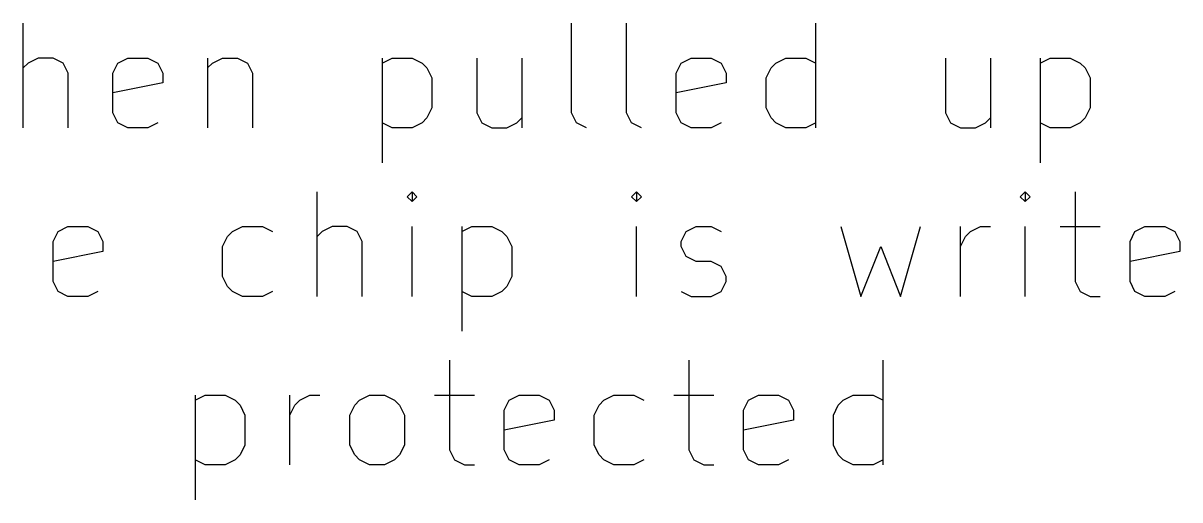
# Model space of a CAD drawing. Extents: x 0.4 to 11.3, y -7.9 to -0.4.
# Drawn here: x 3.454 to 4.006, y -4.25 to -4.022 of the extents above; entities that cross this region are included whole.
import ezdxf

# ---------------------------------------------------------------- set-up
doc = ezdxf.new("R2010")
doc.units = 0
doc.header["$MEASUREMENT"] = 0
doc.layers.add('BLUE3', color=171, linetype='CONTINUOUS')

msp = doc.modelspace()

# ---------------------------------------------------------------- linework, layer by layer
at = {"layer": 'BLUE3', "linetype": 'CONTINUOUS'}
for p, q in [((3.45358, -4.07246), (3.45358, -4.02246)), ((3.71548, -4.06532), (3.71548, -4.02246)), ((3.74167, -4.06532), (3.74167, -4.02246)), ((3.83214, -4.07246), (3.83214, -4.02246)), ((3.45596, -4.04151), (3.45358, -4.04389)), ((3.46072, -4.03913), (3.45596, -4.04151)), ((3.46787, -4.03913), (3.46072, -4.03913)), ((3.47263, -4.04151), (3.46787, -4.03913)), ((3.47501, -4.04628), (3.47263, -4.04151)), ((3.49644, -4.04628), (3.49881, -4.04151)), ((3.49881, -4.04151), (3.50358, -4.03913)), ((3.50358, -4.03913), (3.5131, -4.03913)), ((3.5131, -4.03913), (3.51786, -4.04151)), ((3.51786, -4.04151), (3.52024, -4.04628)), ((3.54167, -4.03913), (3.54167, -4.07246)), ((3.54167, -4.04389), (3.54406, -4.04151)), ((3.54406, -4.04151), (3.54882, -4.03913)), ((3.54882, -4.03913), (3.55596, -4.03913)), ((3.55596, -4.03913), (3.56072, -4.04151)), ((3.56072, -4.04151), (3.5631, -4.04628)), ((3.625, -4.03913), (3.625, -4.08913)), ((3.625, -4.04151), (3.62977, -4.03913)), ((3.62977, -4.03913), (3.63929, -4.03913)), ((3.63929, -4.03913), (3.64405, -4.04151)), ((3.64405, -4.04151), (3.64643, -4.04389)), ((3.67024, -4.03913), (3.67024, -4.06532)), ((3.69167, -4.03913), (3.69167, -4.07246)), ((3.76548, -4.04628), (3.76785, -4.04151)), ((3.76785, -4.04151), (3.77262, -4.03913)), ((3.77262, -4.03913), (3.78214, -4.03913)), ((3.78214, -4.03913), (3.7869, -4.04151)), ((3.7869, -4.04151), (3.78928, -4.04628)), ((3.81071, -4.04389), (3.81309, -4.04151)), ((3.81309, -4.04151), (3.81786, -4.03913)), ((3.81786, -4.03913), (3.82738, -4.03913)), ((3.82738, -4.03913), (3.83214, -4.04151)), ((3.89404, -4.03913), (3.89404, -4.06532)), ((3.91547, -4.03913), (3.91547, -4.07246)), ((3.93928, -4.03913), (3.93928, -4.08913)), ((3.93928, -4.04151), (3.94404, -4.03913)), ((3.94404, -4.03913), (3.95357, -4.03913)), ((3.95357, -4.03913), (3.95833, -4.04151)), ((3.95833, -4.04151), (3.96071, -4.04389)), ((3.47501, -4.07246), (3.47501, -4.04628)), ((3.49644, -4.06532), (3.49644, -4.04628)), ((3.52024, -4.04628), (3.52024, -4.05104)), ((3.5631, -4.04628), (3.5631, -4.07246)), ((3.64643, -4.04389), (3.64881, -4.04866)), ((3.64881, -4.04866), (3.64881, -4.06294)), ((3.76548, -4.06532), (3.76548, -4.04628)), ((3.78928, -4.04628), (3.78928, -4.05104)), ((3.80833, -4.04866), (3.81071, -4.04389)), ((3.80833, -4.06294), (3.80833, -4.04866)), ((3.96071, -4.04389), (3.96309, -4.04866)), ((3.96309, -4.04866), (3.96309, -4.06294)), ((3.52024, -4.05104), (3.49644, -4.0558)), ((3.78928, -4.05104), (3.76548, -4.0558)), ((3.49881, -4.07009), (3.49644, -4.06532)), ((3.64881, -4.06294), (3.64643, -4.0677)), ((3.67024, -4.06532), (3.67262, -4.07009)), ((3.71786, -4.07009), (3.71548, -4.06532)), ((3.74405, -4.07009), (3.74167, -4.06532)), ((3.76785, -4.07009), (3.76548, -4.06532)), ((3.81071, -4.0677), (3.80833, -4.06294)), ((3.89404, -4.06532), (3.89643, -4.07009)), ((3.96309, -4.06294), (3.96071, -4.0677)), ((3.50358, -4.07246), (3.49881, -4.07009)), ((3.51786, -4.07009), (3.5131, -4.07246)), ((3.62977, -4.07246), (3.625, -4.07009)), ((3.64405, -4.07009), (3.63929, -4.07246)), ((3.64643, -4.0677), (3.64405, -4.07009)), ((3.67262, -4.07009), (3.67739, -4.07246)), ((3.68453, -4.07246), (3.68929, -4.07009)), ((3.68929, -4.07009), (3.69167, -4.0677)), ((3.72262, -4.07246), (3.71786, -4.07009)), ((3.74881, -4.07246), (3.74405, -4.07009)), ((3.77262, -4.07246), (3.76785, -4.07009)), ((3.7869, -4.07009), (3.78214, -4.07246)), ((3.81309, -4.07009), (3.81071, -4.0677)), ((3.81786, -4.07246), (3.81309, -4.07009)), ((3.83214, -4.07009), (3.82738, -4.07246)), ((3.89643, -4.07009), (3.90119, -4.07246)), ((3.90833, -4.07246), (3.91309, -4.07009)), ((3.91309, -4.07009), (3.91547, -4.0677)), ((3.94404, -4.07246), (3.93928, -4.07009)), ((3.95833, -4.07009), (3.95357, -4.07246)), ((3.96071, -4.0677), (3.95833, -4.07009)), ((3.5131, -4.07246), (3.50358, -4.07246)), ((3.63929, -4.07246), (3.62977, -4.07246)), ((3.67739, -4.07246), (3.68453, -4.07246)), ((3.78214, -4.07246), (3.77262, -4.07246)), ((3.82738, -4.07246), (3.81786, -4.07246)), ((3.90119, -4.07246), (3.90833, -4.07246)), ((3.95357, -4.07246), (3.94404, -4.07246)), ((3.59404, -4.15296), (3.59404, -4.10296)), ((3.63928, -4.10296), (3.6369, -4.10534)), ((3.64166, -4.10534), (3.63928, -4.10296)), ((3.63928, -4.10296), (3.63928, -4.10772)), ((3.74642, -4.10296), (3.74404, -4.10534)), ((3.7488, -4.10534), (3.74642, -4.10296)), ((3.74642, -4.10296), (3.74642, -4.10772)), ((3.93214, -4.10296), (3.92976, -4.10534)), ((3.93452, -4.10534), (3.93214, -4.10296)), ((3.93214, -4.10296), (3.93214, -4.10772)), ((3.95595, -4.10296), (3.95595, -4.14582)), ((3.6369, -4.10534), (3.63928, -4.10772)), ((3.63928, -4.10772), (3.64166, -4.10534)), ((3.74404, -4.10534), (3.74642, -4.10772)), ((3.74642, -4.10772), (3.7488, -4.10534)), ((3.92976, -4.10534), (3.93214, -4.10772)), ((3.93214, -4.10772), (3.93452, -4.10534)), ((3.47023, -4.12201), (3.475, -4.11963)), ((3.475, -4.11963), (3.48452, -4.11963)), ((3.48452, -4.11963), (3.48928, -4.12201)), ((3.55357, -4.12201), (3.55833, -4.11963)), ((3.55833, -4.11963), (3.56785, -4.11963)), ((3.56785, -4.11963), (3.57261, -4.12201)), ((3.60119, -4.11963), (3.59643, -4.12201)), ((3.60833, -4.11963), (3.60119, -4.11963)), ((3.61309, -4.12201), (3.60833, -4.11963)), ((3.63928, -4.15296), (3.63928, -4.11963)), ((3.66309, -4.11963), (3.66309, -4.16963)), ((3.66309, -4.12201), (3.66785, -4.11963)), ((3.66785, -4.11963), (3.67738, -4.11963)), ((3.67738, -4.11963), (3.68214, -4.12201)), ((3.74642, -4.15296), (3.74642, -4.11963)), ((3.77023, -4.12201), (3.775, -4.11963)), ((3.775, -4.11963), (3.78214, -4.11963)), ((3.78214, -4.11963), (3.7869, -4.12201)), ((3.84404, -4.11963), (3.85357, -4.15296)), ((3.87261, -4.15296), (3.88214, -4.11963)), ((3.90119, -4.15296), (3.90119, -4.11963)), ((3.90595, -4.12201), (3.91071, -4.11963)), ((3.91071, -4.11963), (3.91547, -4.11963)), ((3.93214, -4.15296), (3.93214, -4.11963)), ((3.94881, -4.11963), (3.96785, -4.11963)), ((3.98452, -4.12201), (3.98928, -4.11963)), ((3.98928, -4.11963), (3.99881, -4.11963)), ((3.99881, -4.11963), (4.00357, -4.12201)), ((3.46785, -4.12677), (3.47023, -4.12201)), ((3.48928, -4.12201), (3.49166, -4.12677)), ((3.54881, -4.12915), (3.55119, -4.12439)), ((3.55119, -4.12439), (3.55357, -4.12201)), ((3.59643, -4.12201), (3.59404, -4.12439)), ((3.61547, -4.12677), (3.61309, -4.12201)), ((3.68214, -4.12201), (3.68452, -4.12439)), ((3.68452, -4.12439), (3.6869, -4.12915)), ((3.76785, -4.12677), (3.77023, -4.12201)), ((3.90119, -4.12915), (3.90357, -4.12439)), ((3.90357, -4.12439), (3.90595, -4.12201)), ((3.98214, -4.12677), (3.98452, -4.12201)), ((4.00357, -4.12201), (4.00595, -4.12677)), ((3.46785, -4.14582), (3.46785, -4.12677)), ((3.49166, -4.13153), (3.46785, -4.1363)), ((3.49166, -4.12677), (3.49166, -4.13153)), ((3.54881, -4.14344), (3.54881, -4.12915)), ((3.61547, -4.15296), (3.61547, -4.12677)), ((3.6869, -4.12915), (3.6869, -4.14344)), ((3.76785, -4.12915), (3.76785, -4.12677)), ((3.77023, -4.13391), (3.76785, -4.12915)), ((3.85357, -4.15296), (3.86309, -4.12915)), ((3.86309, -4.12915), (3.87261, -4.15296)), ((3.98214, -4.14582), (3.98214, -4.12677)), ((4.00595, -4.13153), (3.98214, -4.1363)), ((4.00595, -4.12677), (4.00595, -4.13153)), ((3.775, -4.1363), (3.77023, -4.13391)), ((3.78214, -4.1363), (3.775, -4.1363)), ((3.7869, -4.13868), (3.78214, -4.1363)), ((3.78928, -4.14344), (3.7869, -4.13868)), ((3.47023, -4.15058), (3.46785, -4.14582)), ((3.55119, -4.1482), (3.54881, -4.14344)), ((3.55357, -4.15058), (3.55119, -4.1482)), ((3.68452, -4.1482), (3.68214, -4.15058)), ((3.6869, -4.14344), (3.68452, -4.1482)), ((3.7869, -4.15058), (3.78928, -4.14582)), ((3.78928, -4.14582), (3.78928, -4.14344)), ((3.95595, -4.14582), (3.95833, -4.15058)), ((3.98452, -4.15058), (3.98214, -4.14582)), ((3.475, -4.15296), (3.47023, -4.15058)), ((3.48452, -4.15296), (3.475, -4.15296)), ((3.48928, -4.15058), (3.48452, -4.15296)), ((3.55833, -4.15296), (3.55357, -4.15058)), ((3.56785, -4.15296), (3.55833, -4.15296)), ((3.57261, -4.15058), (3.56785, -4.15296)), ((3.66785, -4.15296), (3.66309, -4.15058)), ((3.67738, -4.15296), (3.66785, -4.15296)), ((3.68214, -4.15058), (3.67738, -4.15296)), ((3.76785, -4.15058), (3.77261, -4.15296)), ((3.77261, -4.15296), (3.78214, -4.15296)), ((3.78214, -4.15296), (3.7869, -4.15058)), ((3.95833, -4.15058), (3.96309, -4.15296)), ((3.96309, -4.15296), (3.96785, -4.15296)), ((3.98928, -4.15296), (3.98452, -4.15058)), ((3.99881, -4.15296), (3.98928, -4.15296)), ((4.00357, -4.15058), (3.99881, -4.15296)), ((3.65714, -4.18346), (3.65714, -4.22631)), ((3.77143, -4.18346), (3.77143, -4.22631)), ((3.86428, -4.23346), (3.86428, -4.18346)), ((3.53571, -4.20013), (3.53571, -4.25013)), ((3.53571, -4.2025), (3.54048, -4.20013)), ((3.54048, -4.20013), (3.55, -4.20013)), ((3.55, -4.20013), (3.55476, -4.2025)), ((3.55476, -4.2025), (3.55714, -4.20489)), ((3.58095, -4.23346), (3.58095, -4.20013)), ((3.58333, -4.20489), (3.58571, -4.2025)), ((3.58571, -4.2025), (3.59047, -4.20013)), ((3.59047, -4.20013), (3.59524, -4.20013)), ((3.6119, -4.20489), (3.61428, -4.2025)), ((3.61428, -4.2025), (3.61905, -4.20013)), ((3.61905, -4.20013), (3.62619, -4.20013)), ((3.62619, -4.20013), (3.63095, -4.2025)), ((3.63095, -4.2025), (3.63333, -4.20489)), ((3.65, -4.20013), (3.66904, -4.20013)), ((3.68333, -4.20727), (3.68571, -4.2025)), ((3.68571, -4.2025), (3.69047, -4.20013)), ((3.69047, -4.20013), (3.7, -4.20013)), ((3.7, -4.20013), (3.70476, -4.2025)), ((3.70476, -4.2025), (3.70714, -4.20727)), ((3.72857, -4.20489), (3.73095, -4.2025)), ((3.73095, -4.2025), (3.73571, -4.20013)), ((3.73571, -4.20013), (3.74524, -4.20013)), ((3.74524, -4.20013), (3.75, -4.2025)), ((3.76428, -4.20013), (3.78333, -4.20013)), ((3.79762, -4.20727), (3.8, -4.2025)), ((3.8, -4.2025), (3.80476, -4.20013)), ((3.80476, -4.20013), (3.81428, -4.20013)), ((3.81428, -4.20013), (3.81904, -4.2025)), ((3.81904, -4.2025), (3.82143, -4.20727)), ((3.84285, -4.20489), (3.84524, -4.2025)), ((3.84524, -4.2025), (3.85, -4.20013)), ((3.85, -4.20013), (3.85952, -4.20013)), ((3.85952, -4.20013), (3.86428, -4.2025)), ((3.55714, -4.20489), (3.55952, -4.20965)), ((3.58095, -4.20965), (3.58333, -4.20489)), ((3.60952, -4.20965), (3.6119, -4.20489)), ((3.63333, -4.20489), (3.63571, -4.20965)), ((3.68333, -4.22631), (3.68333, -4.20727)), ((3.70714, -4.20727), (3.70714, -4.21203)), ((3.72619, -4.20965), (3.72857, -4.20489)), ((3.79762, -4.22631), (3.79762, -4.20727)), ((3.82143, -4.20727), (3.82143, -4.21203)), ((3.84048, -4.20965), (3.84285, -4.20489)), ((3.55952, -4.20965), (3.55952, -4.22393)), ((3.60952, -4.22393), (3.60952, -4.20965)), ((3.63571, -4.20965), (3.63571, -4.22393)), ((3.70714, -4.21203), (3.68333, -4.21679)), ((3.72619, -4.22393), (3.72619, -4.20965)), ((3.82143, -4.21203), (3.79762, -4.21679)), ((3.84048, -4.22393), (3.84048, -4.20965)), ((3.55952, -4.22393), (3.55714, -4.2287)), ((3.6119, -4.2287), (3.60952, -4.22393)), ((3.63571, -4.22393), (3.63333, -4.2287)), ((3.72857, -4.2287), (3.72619, -4.22393)), ((3.84285, -4.2287), (3.84048, -4.22393)), ((3.54048, -4.23346), (3.53571, -4.23108)), ((3.55476, -4.23108), (3.55, -4.23346)), ((3.55714, -4.2287), (3.55476, -4.23108)), ((3.61428, -4.23108), (3.6119, -4.2287)), ((3.61905, -4.23346), (3.61428, -4.23108)), ((3.63095, -4.23108), (3.62619, -4.23346)), ((3.63333, -4.2287), (3.63095, -4.23108)), ((3.65714, -4.22631), (3.65952, -4.23108)), ((3.65952, -4.23108), (3.66428, -4.23346)), ((3.68571, -4.23108), (3.68333, -4.22631)), ((3.69047, -4.23346), (3.68571, -4.23108)), ((3.70476, -4.23108), (3.7, -4.23346)), ((3.73095, -4.23108), (3.72857, -4.2287)), ((3.73571, -4.23346), (3.73095, -4.23108)), ((3.75, -4.23108), (3.74524, -4.23346)), ((3.77143, -4.22631), (3.77381, -4.23108)), ((3.77381, -4.23108), (3.77857, -4.23346)), ((3.8, -4.23108), (3.79762, -4.22631)), ((3.80476, -4.23346), (3.8, -4.23108)), ((3.81904, -4.23108), (3.81428, -4.23346)), ((3.84524, -4.23108), (3.84285, -4.2287)), ((3.85, -4.23346), (3.84524, -4.23108)), ((3.86428, -4.23108), (3.85952, -4.23346)), ((3.55, -4.23346), (3.54048, -4.23346)), ((3.62619, -4.23346), (3.61905, -4.23346)), ((3.66428, -4.23346), (3.66904, -4.23346)), ((3.7, -4.23346), (3.69047, -4.23346)), ((3.74524, -4.23346), (3.73571, -4.23346)), ((3.77857, -4.23346), (3.78333, -4.23346)), ((3.81428, -4.23346), (3.80476, -4.23346)), ((3.85952, -4.23346), (3.85, -4.23346))]:
    msp.add_line(p, q, dxfattribs=at)

doc.saveas('drawing.dxf')
